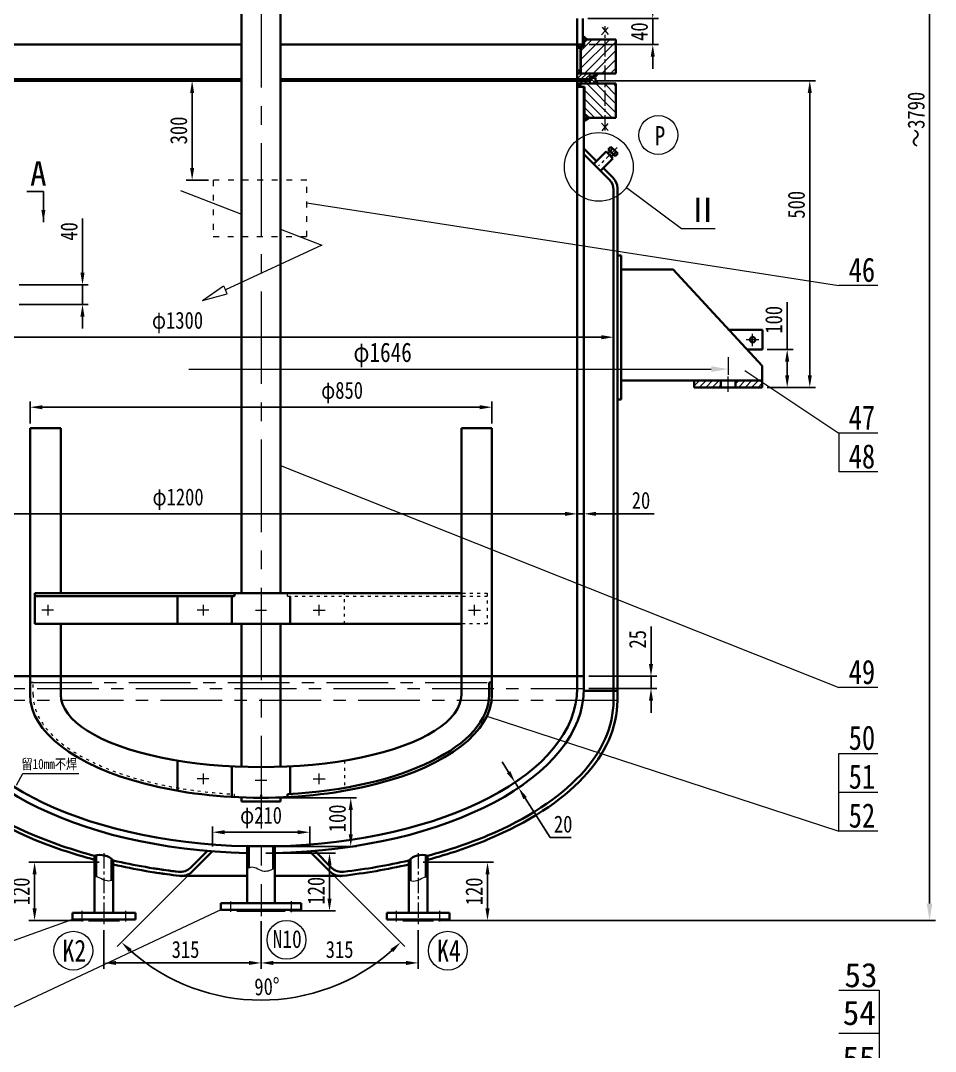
# Model space of a CAD drawing. Header units: millimetres. Extents: x 10132 to 16072, y 1336 to 9746.
# Drawn here: x 11304 to 13185, y 5728 to 7849 of the extents above; entities that cross this region are included whole.
import ezdxf

# ---------------------------------------------------------------- set-up
doc = ezdxf.new("R2010")
doc.units = ezdxf.units.MM
doc.linetypes.add('ACAD_ISO03W100', pattern=[30, 12, -18])
doc.linetypes.add('CENTER', pattern=[50.8, 31.75, -6.35, 6.35, -6.35])
doc.layers.get('DEFPOINTS').update_dxf_attribs({"lineweight": 18})
for name, color, linetype, lineweight in [('点划线', 1, 'CENTER', 15), ('粗实线', 4, 'Continuous', 35), ('细实线', 7, 'Continuous', 18), ('虚线', 3, 'ACAD_ISO03W100', 15)]:
    doc.layers.add(name, color=color, linetype=linetype, lineweight=lineweight)
doc.styles.get("Standard").update_dxf_attribs({"font": 'SIMFANG.TTF', "width": 0.8, "height": 35})
doc.dimstyles.new('新建', dxfattribs={"dimtxt": 40, "dimasz": 35, "dimexe": 12, "dimexo": 10, "dimgap": 10, "dimtad": 1, "dimtoh": 1, "dimdec": 4, "dimdsep": 46, "dimlunit": 6, "dimtxsty": 'Standard', "dimcen": 1, "dimadec": 0, "dimazin": 0, "dimtfac": 1, "dimtdec": 4, "dimtmove": 0, "dimatfit": 0, "dimfxl": 0, "dimtolj": 1, "dimtzin": 0, "dimarcsym": 0})
doc.dimstyles.new('机械标注', dxfattribs={"dimtxt": 35, "dimasz": 25, "dimexe": 12, "dimexo": 10, "dimgap": 10, "dimtad": 1, "dimdec": 1, "dimdsep": 46, "dimtxsty": 'Standard', "dimcen": 2.5, "dimadec": 0, "dimazin": 0, "dimtfac": 1, "dimtdec": 1, "dimtmove": 0, "dimatfit": 3, "dimfxl": 0, "dimarcsym": 0})
doc.dimstyles.new('角度标注', dxfattribs={"dimtxt": 35, "dimasz": 25, "dimexe": 12, "dimexo": 10, "dimgap": 10, "dimtad": 1, "dimtih": 1, "dimtoh": 1, "dimdec": 4, "dimdsep": 46, "dimlunit": 6, "dimtxsty": 'Standard', "dimcen": 1, "dimadec": 0, "dimazin": 0, "dimtfac": 1, "dimtdec": 4, "dimtmove": 0, "dimatfit": 0, "dimfxl": 0, "dimtolj": 1, "dimtzin": 0, "dimarcsym": 0})

# ---------------------------------------------------------------- blocks, each defined once
blk = doc.blocks.new('*D18')
at = {"layer": 'DEFPOINTS', "color": 0}
for p in [(12476.4, 7724.9), (12829.4, 7094.1), (12927.1, 7094.1)]:
    blk.add_point(p, dxfattribs=at)
at = {"layer": '细实线', "color": 0, "lineweight": -2}
for p, q in [((12486.4, 7724.9), (12939.1, 7724.9)), ((12927.1, 7699.9), (12927.1, 7119.1)), ((12839.4, 7094.1), (12939.1, 7094.1))]:
    blk.add_line(p, q, dxfattribs=at)
at = {"layer": '细实线', "color": 0}
for points in [[(12922.9, 7699.9), (12931.3, 7699.9), (12927.1, 7724.9)], [(12922.9, 7119.1), (12931.3, 7119.1), (12927.1, 7094.1)]]:
    blk.add_solid(points, dxfattribs=at)
at = {"layer": '细实线', "color": 0, "insert": (12899.6, 7469.8), "char_height": 35, "attachment_point": 5, "rotation": 90}
blk.add_mtext('500', dxfattribs=at)
blk = doc.blocks.new('*D19')
at = {"layer": 'DEFPOINTS', "color": 0}
for p in [(11798.4, 6249.9), (11798.4, 6149.9), (11982.9, 6149.9)]:
    blk.add_point(p, dxfattribs=at)
at = {"layer": '细实线', "color": 0, "lineweight": -2}
for p, q in [((11808.4, 6249.9), (11994.9, 6249.9)), ((11982.9, 6224.9), (11982.9, 6174.9)), ((11808.4, 6149.9), (11994.9, 6149.9))]:
    blk.add_line(p, q, dxfattribs=at)
at = {"layer": '细实线', "color": 0}
for points in [[(11978.7, 6224.9), (11987.1, 6224.9), (11982.9, 6249.9)], [(11978.7, 6174.9), (11987.1, 6174.9), (11982.9, 6149.9)]]:
    blk.add_solid(points, dxfattribs=at)
at = {"layer": '细实线', "color": 0, "insert": (11955.4, 6207.5), "char_height": 35, "attachment_point": 5, "rotation": 90}
blk.add_mtext('100', dxfattribs=at)
blk = doc.blocks.new('*D20')
at = {"layer": 'DEFPOINTS', "color": 0}
for p in [(11898.4, 6179), (11698.4, 6139.8), (11898.4, 6139.8)]:
    blk.add_point(p, dxfattribs=at)
at = {"layer": '细实线', "color": 0, "lineweight": -2}
for p, q in [((11698.4, 6149.8), (11698.4, 6191)), ((11723.4, 6179), (11873.4, 6179)), ((11898.4, 6149.8), (11898.4, 6191))]:
    blk.add_line(p, q, dxfattribs=at)
at = {"layer": '细实线', "color": 0}
for points in [[(11723.4, 6183.2), (11723.4, 6174.8), (11698.4, 6179)], [(11873.4, 6183.2), (11873.4, 6174.8), (11898.4, 6179)]]:
    blk.add_solid(points, dxfattribs=at)
at = {"layer": '细实线', "color": 0, "insert": (11798.4, 6209.2), "char_height": 35, "attachment_point": 5}
blk.add_mtext('φ210', dxfattribs=at)
blk = doc.blocks.new('*D21')
at = {"layer": 'DEFPOINTS', "color": 0}
for p in [(11798.4, 6135.9), (11847.9, 6017), (11939.2, 6017)]:
    blk.add_point(p, dxfattribs=at)
at = {"layer": '细实线', "color": 0, "lineweight": -2}
for p, q in [((11808.4, 6135.9), (11951.2, 6135.9)), ((11939.2, 6110.9), (11939.2, 6042)), ((11857.9, 6017), (11951.2, 6017))]:
    blk.add_line(p, q, dxfattribs=at)
at = {"layer": '细实线', "color": 0}
for points in [[(11935, 6110.9), (11943.4, 6110.9), (11939.2, 6135.9)], [(11935, 6042), (11943.4, 6042), (11939.2, 6017)]]:
    blk.add_solid(points, dxfattribs=at)
at = {"layer": '细实线', "color": 0, "insert": (11911.7, 6058.6), "char_height": 35, "attachment_point": 5, "rotation": 90}
blk.add_mtext('120', dxfattribs=at)
blk = doc.blocks.new('*D22')
at = {"layer": 'DEFPOINTS', "color": 0}
for p in [(11475.3, 6117.2), (11332.6, 5997.3), (11443.5, 5997.3)]:
    blk.add_point(p, dxfattribs=at)
at = {"layer": '细实线', "color": 0, "lineweight": -2}
for p, q in [((11465.3, 6117.2), (11320.6, 6117.2)), ((11332.6, 6092.2), (11332.6, 6022.3)), ((11433.5, 5997.3), (11320.6, 5997.3))]:
    blk.add_line(p, q, dxfattribs=at)
at = {"layer": '细实线', "color": 0}
for points in [[(11328.4, 6092.2), (11336.8, 6092.2), (11332.6, 6117.2)], [(11328.4, 6022.3), (11336.8, 6022.3), (11332.6, 5997.3)]]:
    blk.add_solid(points, dxfattribs=at)
at = {"layer": '细实线', "color": 0, "insert": (11305.1, 6057.3), "char_height": 35, "attachment_point": 5, "rotation": 90}
blk.add_mtext('120', dxfattribs=at)
blk = doc.blocks.new('*D23')
at = {"layer": 'DEFPOINTS', "color": 0}
for p in [(12273.4, 7053.3), (11323.4, 7009.9), (12273.4, 7009.9)]:
    blk.add_point(p, dxfattribs=at)
at = {"layer": '细实线', "color": 0, "lineweight": -2}
for p, q in [((11323.4, 7019.9), (11323.4, 7065.3)), ((12273.4, 7019.9), (12273.4, 7065.3)), ((11348.4, 7053.3), (12248.4, 7053.3))]:
    blk.add_line(p, q, dxfattribs=at)
at = {"layer": '细实线', "color": 0}
for points in [[(11348.4, 7057.4), (11348.4, 7049.1), (11323.4, 7053.3)], [(12248.4, 7057.4), (12248.4, 7049.1), (12273.4, 7053.3)]]:
    blk.add_solid(points, dxfattribs=at)
at = {"layer": '细实线', "color": 0, "insert": (11965.1, 7083.4), "char_height": 35, "attachment_point": 5}
blk.add_mtext('φ850', dxfattribs=at)
blk = doc.blocks.new('*D27')
at = {"layer": 'DEFPOINTS', "color": 0}
for p in [(11148.4, 6863.8), (12448.4, 6869.3), (11148.4, 6833.8)]:
    blk.add_point(p, dxfattribs=at)
at = {"layer": '细实线', "color": 0, "lineweight": -2}
for p, q in [((11148.4, 6853.8), (11148.4, 6821.8)), ((12448.4, 6859.3), (12448.4, 6821.8)), ((12423.4, 6833.8), (11173.4, 6833.8))]:
    blk.add_line(p, q, dxfattribs=at)
at = {"layer": '细实线', "color": 0}
for points in [[(11173.4, 6838), (11173.4, 6829.7), (11148.4, 6833.8)], [(12423.4, 6838), (12423.4, 6829.7), (12448.4, 6833.8)]]:
    blk.add_solid(points, dxfattribs=at)
at = {"layer": '细实线', "color": 0, "insert": (11627.7, 6864), "char_height": 35, "attachment_point": 5}
blk.add_mtext('φ1200', dxfattribs=at)
blk = doc.blocks.new('*D28')
at = {"layer": 'DEFPOINTS', "color": 0}
for p in [(11073.4, 7189.3), (12523.4, 7202.9), (12523.4, 7197.3)]:
    blk.add_point(p, dxfattribs=at)
at = {"layer": '细实线', "color": 0, "lineweight": -2}
for p, q in [((11073.4, 7199.3), (11073.4, 7209.3)), ((11098.4, 7197.3), (12498.4, 7197.3)), ((12523.4, 7192.9), (12523.4, 7185.3))]:
    blk.add_line(p, q, dxfattribs=at)
at = {"layer": '细实线', "color": 0}
for points in [[(11098.4, 7201.5), (11098.4, 7193.1), (11073.4, 7197.3)], [(12498.4, 7201.5), (12498.4, 7193.1), (12523.4, 7197.3)]]:
    blk.add_solid(points, dxfattribs=at)
at = {"layer": '细实线', "color": 0, "insert": (11626.6, 7227.4), "char_height": 35, "attachment_point": 5}
blk.add_mtext('φ1300', dxfattribs=at)
blk = doc.blocks.new('*D31')
at = {"layer": 'DEFPOINTS', "color": 0}
for p in [(11290.9, 7304.9), (11290.9, 7264.9), (11431.1, 7264.9)]:
    blk.add_point(p, dxfattribs=at)
at = {"layer": '细实线', "color": 0, "lineweight": -2}
for p, q in [((11431.1, 7329.9), (11431.1, 7441.7)), ((11300.9, 7304.9), (11443.1, 7304.9)), ((11431.1, 7264.9), (11431.1, 7304.9)), ((11300.9, 7264.9), (11443.1, 7264.9)), ((11431.1, 7239.9), (11431.1, 7214.9))]:
    blk.add_line(p, q, dxfattribs=at)
at = {"layer": '细实线', "color": 0}
for points in [[(11426.9, 7329.9), (11435.3, 7329.9), (11431.1, 7304.9)], [(11426.9, 7239.9), (11435.3, 7239.9), (11431.1, 7264.9)]]:
    blk.add_solid(points, dxfattribs=at)
at = {"layer": '细实线', "color": 0, "insert": (11403.6, 7414.9), "char_height": 35, "attachment_point": 5, "rotation": 90}
blk.add_mtext('40', dxfattribs=at)
blk = doc.blocks.new('*D32')
at = {"layer": 'DEFPOINTS', "color": 0}
for p in [(11698.4, 6139.8), (11898.4, 6139.8), (11656.4, 6097.7), (11940.4, 6097.7), (11693.3, 5847.4)]:
    blk.add_point(p, dxfattribs=at)
at = {"layer": '细实线', "color": 0, "lineweight": -2}
for p, q in [((11649.3, 6090.6), (11502.7, 5944.1)), ((11947.5, 6090.6), (12094.1, 5944.1))]:
    blk.add_line(p, q, dxfattribs=at)
blk.add_arc((11798.4, 6239.7), 406.1, 228.5274, 311.4726, dxfattribs=at)
at = {"layer": '细实线', "color": 0}
for points in [[(11526.6, 5932.4), (11532.3, 5938.5), (11511.2, 5952.6)], [(12064.5, 5938.5), (12070.2, 5932.4), (12085.6, 5952.6)]]:
    blk.add_solid(points, dxfattribs=at)
at = {"layer": '细实线', "color": 0, "insert": (11810.7, 5861.3), "char_height": 35, "attachment_point": 5, "rotation": 1.8563}
blk.add_mtext('90°', dxfattribs=at)
blk = doc.blocks.new('*D33')
at = {"layer": 'DEFPOINTS', "color": 0}
for p in [(11798.4, 6006.1), (11475.3, 5987.8), (11798.4, 5910.1)]:
    blk.add_point(p, dxfattribs=at)
at = {"layer": '细实线', "color": 0, "lineweight": -2}
for p, q in [((11798.4, 5996.1), (11798.4, 5898.1)), ((11475.3, 5977.8), (11475.3, 5898.1)), ((11500.3, 5910.1), (11773.4, 5910.1))]:
    blk.add_line(p, q, dxfattribs=at)
at = {"layer": '细实线', "color": 0}
for points in [[(11500.3, 5914.3), (11500.3, 5905.9), (11475.3, 5910.1)], [(11773.4, 5914.3), (11773.4, 5905.9), (11798.4, 5910.1)]]:
    blk.add_solid(points, dxfattribs=at)
at = {"layer": '细实线', "color": 0, "insert": (11643.1, 5937.6), "char_height": 35, "attachment_point": 5}
blk.add_mtext('315', dxfattribs=at)
blk = doc.blocks.new('*D38')
at = {"layer": 'DEFPOINTS', "color": 0}
for p in [(11908.8, 9401), (13173.4, 9401), (12153.3, 5997.3)]:
    blk.add_point(p, dxfattribs=at)
at = {"layer": '细实线', "color": 0, "lineweight": -2}
for p, q in [((11918.8, 9401), (13185.4, 9401)), ((13173.4, 6032.3), (13173.4, 9366)), ((12163.3, 5997.3), (13185.4, 5997.3))]:
    blk.add_line(p, q, dxfattribs=at)
at = {"layer": '细实线', "color": 0}
for points in [[(13167.6, 9366), (13179.3, 9366), (13173.4, 9401)], [(13167.6, 6032.3), (13179.3, 6032.3), (13173.4, 5997.3)]]:
    blk.add_solid(points, dxfattribs=at)
at = {"layer": '细实线', "color": 0, "insert": (13145.9, 7645), "char_height": 35, "attachment_point": 5, "rotation": 90}
blk.add_mtext('\\A1;～3790', dxfattribs=at)
blk = doc.blocks.new('*D44')
at = {"layer": 'DEFPOINTS', "color": 0}
for p in [(12462.4, 6870.5), (12448.4, 6869.3), (12462.4, 6834)]:
    blk.add_point(p, dxfattribs=at)
at = {"layer": '细实线', "color": 0, "lineweight": -2}
for p, q in [((12448.4, 6859.3), (12448.4, 6822)), ((12462.4, 6860.5), (12462.4, 6822)), ((12423.4, 6834), (12398.4, 6834)), ((12448.4, 6834), (12462.4, 6834)), ((12487.4, 6834), (12606.7, 6834))]:
    blk.add_line(p, q, dxfattribs=at)
at = {"layer": '细实线', "color": 0}
for points in [[(12423.4, 6838.1), (12423.4, 6829.8), (12448.4, 6834)], [(12487.4, 6838.1), (12487.4, 6829.8), (12462.4, 6834)]]:
    blk.add_solid(points, dxfattribs=at)
at = {"layer": '细实线', "color": 0, "insert": (12579.9, 6861.5), "char_height": 35, "attachment_point": 5}
blk.add_mtext('20', dxfattribs=at)
blk = doc.blocks.new('*D45')
at = {"layer": 'DEFPOINTS', "color": 0}
for p in [(12460.4, 7852.9), (12604.1, 7852.9), (12463, 7799.2)]:
    blk.add_point(p, dxfattribs=at)
at = {"layer": '细实线', "color": 0, "lineweight": -2}
for p, q in [((12604.1, 7877.9), (12604.1, 7902.9)), ((12470.4, 7852.9), (12616.1, 7852.9)), ((12604.1, 7799.2), (12604.1, 7852.9)), ((12473, 7799.2), (12616.1, 7799.2)), ((12604.1, 7774.2), (12604.1, 7749.2))]:
    blk.add_line(p, q, dxfattribs=at)
at = {"layer": '细实线', "color": 0}
for points in [[(12599.9, 7877.9), (12608.3, 7877.9), (12604.1, 7852.9)], [(12599.9, 7774.2), (12608.3, 7774.2), (12604.1, 7799.2)]]:
    blk.add_solid(points, dxfattribs=at)
at = {"layer": '细实线', "color": 0, "insert": (12576.6, 7826), "char_height": 35, "attachment_point": 5, "rotation": 90}
blk.add_mtext('40', dxfattribs=at)
blk = doc.blocks.new('*D52')
at = {"layer": 'DEFPOINTS', "color": 0}
for p in [(12121.6, 6117.2), (12153.3, 5997.3), (12264.2, 5997.3)]:
    blk.add_point(p, dxfattribs=at)
at = {"layer": '细实线', "color": 0, "lineweight": -2}
for p, q in [((12131.6, 6117.2), (12276.2, 6117.2)), ((12264.2, 6092.2), (12264.2, 6022.3)), ((12163.3, 5997.3), (12276.2, 5997.3))]:
    blk.add_line(p, q, dxfattribs=at)
at = {"layer": '细实线', "color": 0}
for points in [[(12260, 6092.2), (12268.4, 6092.2), (12264.2, 6117.2)], [(12260, 6022.3), (12268.4, 6022.3), (12264.2, 5997.3)]]:
    blk.add_solid(points, dxfattribs=at)
at = {"layer": '细实线', "color": 0, "insert": (12236.7, 6057.3), "char_height": 35, "attachment_point": 5, "rotation": 90}
blk.add_mtext('120', dxfattribs=at)
blk = doc.blocks.new('*D53')
at = {"layer": 'DEFPOINTS', "color": 0}
for p in [(11798.4, 6006.1), (12121.6, 5987.8), (12121.6, 5910.1)]:
    blk.add_point(p, dxfattribs=at)
at = {"layer": '细实线', "color": 0, "lineweight": -2}
for p, q in [((11798.4, 5996.1), (11798.4, 5898.1)), ((12121.6, 5977.8), (12121.6, 5898.1)), ((11823.4, 5910.1), (12096.6, 5910.1))]:
    blk.add_line(p, q, dxfattribs=at)
at = {"layer": '细实线', "color": 0}
for points in [[(11823.4, 5914.3), (11823.4, 5905.9), (11798.4, 5910.1)], [(12096.6, 5914.3), (12096.6, 5905.9), (12121.6, 5910.1)]]:
    blk.add_solid(points, dxfattribs=at)
at = {"layer": '细实线', "color": 0, "insert": (11960, 5937.6), "char_height": 35, "attachment_point": 5}
blk.add_mtext('315', dxfattribs=at)
blk = doc.blocks.new('*D64')
at = {"layer": 'DEFPOINTS', "color": 0}
for p in [(12829.6, 7172.2), (12880.6, 7172.2), (12829.4, 7094.1)]:
    blk.add_point(p, dxfattribs=at)
at = {"layer": '细实线', "color": 0, "lineweight": -2}
for p, q in [((12880.6, 7172.2), (12880.6, 7269.1)), ((12839.6, 7172.2), (12892.6, 7172.2)), ((12880.6, 7119.1), (12880.6, 7147.2)), ((12839.4, 7094.1), (12892.6, 7094.1))]:
    blk.add_line(p, q, dxfattribs=at)
at = {"layer": '细实线', "color": 0}
for points in [[(12876.4, 7147.2), (12884.8, 7147.2), (12880.6, 7172.2)], [(12876.4, 7119.1), (12884.8, 7119.1), (12880.6, 7094.1)]]:
    blk.add_solid(points, dxfattribs=at)
at = {"layer": '细实线', "color": 0, "insert": (12853.1, 7233.1), "char_height": 35, "attachment_point": 5, "rotation": 90}
blk.add_mtext('100', dxfattribs=at)
blk = doc.blocks.new('*D72')
at = {"layer": 'DEFPOINTS', "color": 0}
for p in [(12462.4, 6499.9), (12600.5, 6499.9), (12462.4, 6474.9)]:
    blk.add_point(p, dxfattribs=at)
at = {"layer": '细实线', "color": 0, "lineweight": -2}
for p, q in [((12600.5, 6524.9), (12600.5, 6602)), ((12472.4, 6499.9), (12612.5, 6499.9)), ((12600.5, 6474.9), (12600.5, 6499.9)), ((12472.4, 6474.9), (12612.5, 6474.9)), ((12600.5, 6449.9), (12600.5, 6424.9))]:
    blk.add_line(p, q, dxfattribs=at)
at = {"layer": '细实线', "color": 0}
for points in [[(12596.3, 6524.9), (12604.7, 6524.9), (12600.5, 6499.9)], [(12596.3, 6449.9), (12604.7, 6449.9), (12600.5, 6474.9)]]:
    blk.add_solid(points, dxfattribs=at)
at = {"layer": '细实线', "color": 0, "insert": (12573, 6575.9), "char_height": 35, "attachment_point": 5, "rotation": 90}
blk.add_mtext('25', dxfattribs=at)
blk = doc.blocks.new('*D73')
at = {"layer": 'DEFPOINTS', "color": 0}
for p in [(11656.6, 7724.9), (11690.6, 7724.9), (11700.1, 7520.3)]:
    blk.add_point(p, dxfattribs=at)
at = {"layer": '细实线', "color": 0, "lineweight": -2}
for p, q in [((11680.6, 7724.9), (11644.6, 7724.9)), ((11656.6, 7545.3), (11656.6, 7699.9)), ((11690.1, 7520.3), (11644.6, 7520.3))]:
    blk.add_line(p, q, dxfattribs=at)
at = {"layer": '细实线', "color": 0}
for points in [[(11652.5, 7699.9), (11660.8, 7699.9), (11656.6, 7724.9)], [(11652.5, 7545.3), (11660.8, 7545.3), (11656.6, 7520.3)]]:
    blk.add_solid(points, dxfattribs=at)
at = {"layer": '细实线', "color": 0, "insert": (11629.1, 7622.6), "char_height": 35, "attachment_point": 5, "rotation": 90}
blk.add_mtext('300', dxfattribs=at)
blk = doc.blocks.new('*D83')
at = {"layer": 'DEFPOINTS', "color": 0}
for p in [(12308.9, 6273.7), (12316, 6262.6), (12328.1, 6270.3)]:
    blk.add_point(p, dxfattribs=at)
at = {"layer": '细实线', "color": 0, "lineweight": -2}
for p, q in [((12307.6, 6302.5), (12294.2, 6323.6)), ((12317.4, 6279.1), (12331.1, 6287.9)), ((12321, 6281.4), (12328.1, 6270.3)), ((12324.5, 6267.9), (12338.2, 6276.7)), ((12341.5, 6249.2), (12393.1, 6168)), ((12393.1, 6168), (12436.5, 6168))]:
    blk.add_line(p, q, dxfattribs=at)
at = {"layer": '细实线', "color": 0}
for points in [[(12311.1, 6304.8), (12304.1, 6300.3), (12321, 6281.4)], [(12345, 6251.4), (12338, 6246.9), (12328.1, 6270.3)]]:
    blk.add_solid(points, dxfattribs=at)
at = {"layer": '细实线', "color": 0, "insert": (12419.8, 6195.5), "char_height": 35, "attachment_point": 5}
blk.add_mtext('\\A1;20', dxfattribs=at)
blk = doc.blocks.new('*D84')
at = {"layer": 'DEFPOINTS', "color": 0}
for p in [(11798.4, 9425.2), (12348.7, 8366.5), (12216.8, 8067.2), (12046.1, 7990.1), (11798.4, 6006.1)]:
    blk.add_point(p, dxfattribs=at)
at = {"layer": '细实线', "color": 0, "lineweight": -2}
blk.add_line((12212.7, 8058), (12159.2, 7936.6), dxfattribs=at)
for start, end in [(81.14, 88.4195), (67.7886, 75.0338)]:
    blk.add_arc((11798.4, 7118.3), 906.3, start, end, dxfattribs=at)
at = {"layer": '细实线', "color": 0}
for points in [[(11823.3, 8020.1), (11823.5, 8028.4), (11798.4, 8024.6)], [(12142.6, 7961.2), (12139.4, 7953.5), (12164, 7947.6)]]:
    blk.add_solid(points, dxfattribs=at)
at = {"layer": '细实线', "color": 0, "insert": (11985.2, 8005.1), "char_height": 35, "attachment_point": 5}
blk.add_mtext('\\A1;24°', dxfattribs=at)

msp = doc.modelspace()

# ---------------------------------------------------------------- hatches: boundary and pattern name
at = {"layer": '细实线'}
h = msp.add_hatch(dxfattribs=at)
h.set_pattern_fill('ANSI37', color=256, style=0)
h.paths.add_polyline_path([(12469.25621, 7809.90193), (12463.04697, 7804.61929), (12460.40192, 7804.61929), (12460.40192, 7817.15622)])
h.paths.add_polyline_path([(12455.20408, 7792.34123), (12448.40192, 7792.34123), (12448.40192, 7799.19289), (12463.04697, 7799.19289), (12463.04697, 7796.86933)])
h.paths.add_polyline_path([(12448.40192, 7739.90193), (12448.40192, 7746.18244), (12456.23245, 7746.18244), (12456.23245, 7739.90193)])
h = msp.add_hatch(dxfattribs=at)
h.set_pattern_fill('ANSI31', color=256, scale=4, style=0)
h.paths.add_polyline_path([(12505.90192, 7809.90193), (12469.25621, 7809.90193), (12463.04697, 7804.61929), (12463.04697, 7796.86933), (12456.23245, 7792.93496), (12456.23245, 7739.90193), (12505.90192, 7739.90193)])
h.paths.add_polyline_path([(12528.40192, 7809.90193), (12505.90192, 7809.90193), (12505.90192, 7739.90193), (12528.40192, 7739.90193)])
h = msp.add_hatch(dxfattribs=at)
h.set_pattern_fill('ANSI31', color=256, scale=2, angle=90, style=0)
h.set_pattern_definition([(45, (16669.9116, -289.576), (4.490128, -4.490128), [])])
h.paths.add_polyline_path([(12448.40192, 7739.90193), (12486.40192, 7739.90193), (12486.40192, 7733.90193), (12474.90192, 7733.90193), (12474.90192, 7727.90193), (12448.40192, 7727.90193)])
h = msp.add_hatch(dxfattribs=at)
h.set_pattern_fill('ANSI37', color=256, scale=0.6, style=0)
h.paths.add_polyline_path([(12491.89485, 7739.90193), (12486.40192, 7739.90193), (12486.40192, 7733.90193)])
h.paths.add_polyline_path([(12486.40192, 7724.61655), (12486.40192, 7718.90193), (12491.76918, 7718.90193)])
h = msp.add_hatch(dxfattribs=at)
h.set_pattern_fill('ANSI31', color=256, scale=2, style=0)
h.set_pattern_definition([(135, (16669.9116, -289.576), (4.490128, 4.490128), [])])
h.paths.add_polyline_path([(12448.40192, 7724.90193), (12476.40192, 7724.90193), (12476.40192, 7730.90193), (12486.40192, 7730.90193), (12486.40192, 7718.90193), (12448.40192, 7718.90193)])
h = msp.add_hatch(dxfattribs=at)
h.set_pattern_fill('ANSI37', color=256, scale=0.5, style=0)
h.set_pattern_definition([(135, (16669.9116, -289.5758), (1.12253202, 1.12253202), []), (45, (16669.9116, -289.5758), (1.12253202, -1.12253202), [])])
h.paths.add_polyline_path([(12448.40192, 7727.90193), (12476.40192, 7727.90193), (12476.40192, 7724.90193), (12448.40192, 7724.90193)])
h = msp.add_hatch(dxfattribs=at)
h.set_pattern_fill('ANSI37', color=256, angle=90, style=0)
h.paths.add_polyline_path([(12473.57543, 7648.90193), (12463.9019, 7656.69165), (12462.40192, 7656.69165), (12462.40192, 7641.50556)])
h.paths.add_polyline_path([(12455.73723, 7718.90193), (12448.40192, 7718.90193), (12448.40192, 7712.4993), (12455.73723, 7712.4993)])
h = msp.add_hatch(dxfattribs=at)
h.set_pattern_fill('ANSI31', color=256, scale=4, angle=90, style=0)
h.paths.add_polyline_path([(12505.90192, 7718.90193), (12455.73723, 7718.90193), (12455.73723, 7712.4993), (12463.9019, 7712.4993), (12463.9019, 7656.69165), (12473.57543, 7648.90193), (12505.90192, 7648.90193)])
h.paths.add_polyline_path([(12528.40192, 7718.90193), (12505.90192, 7718.90193), (12505.90192, 7648.90193), (12528.40192, 7648.90193)])
h = msp.add_hatch(dxfattribs=at)
h.set_pattern_fill('ANSI31', color=256, scale=3, style=0)
h.set_pattern_definition([(45, (8948.877, 5363.942), (-6.735192, 6.735192), [])])
h.paths.add_polyline_path([(12744.40201, 7108.13724), (12689.40192, 7108.13724), (12689.40192, 7094.13724), (12744.40201, 7094.13724)])
h.paths.add_polyline_path([(12829.40192, 7108.13724), (12774.40182, 7108.13724), (12774.40182, 7094.13724), (12829.40192, 7094.13724)])

# ---------------------------------------------------------------- linework, layer by layer
at = {"layer": '点划线', "ltscale": 6}
msp.add_line((11798.40192, 9425.2283), (11798.40192, 6006.10129), dxfattribs=at)
at = {"layer": '点划线'}
for p, q in [((12505.90192, 7622.59045), (12505.90192, 7837.1758)), ((12530.6964, 7587.64768), (12492.66715, 7549.61843)), ((12822.10216, 7192.15991), (12796.50951, 7192.15991)), ((12809.57518, 7178.68705), (12809.57518, 7204.48061)), ((12759.40192, 7084.65141), (12759.40192, 7122.97205)), ((11475.25223, 6136.23053), (11475.25223, 5987.7738)), ((12121.55161, 6136.23053), (12121.55161, 5987.7738)), ((11735.90192, 6015.13673), (11735.90192, 6036.62453)), ((11860.90192, 6014.6333), (11860.90192, 6037.01546)), ((11430.50466, 5995.46179), (11430.50466, 6016.9496)), ((11519.99979, 5995.46179), (11519.99979, 6016.9496)), ((12076.80404, 5995.46179), (12076.80404, 6016.9496)), ((12166.29917, 5995.46179), (12166.29917, 6016.9496))]:
    msp.add_line(p, q, dxfattribs=at)
at = {"layer": '点划线', "ltscale": 4}
for p, q in [((11134.40192, 6474.90193), (12462.40192, 6474.90193)), ((11323.40192, 6486.90193), (12273.40192, 6486.90193)), ((12531.40192, 6449.90193), (11065.40192, 6449.90193))]:
    msp.add_line(p, q, dxfattribs=at)
at = {"layer": '粗实线'}
for p, q in [((11758.40192, 8194.80802), (11758.40192, 6670.47357)), ((11838.40192, 8194.80802), (11838.40192, 6670.47357)), ((12448.40192, 7852.90193), (12448.40192, 7827.90193)), ((12460.40192, 7799.19289), (12460.40192, 7852.90193)), ((12448.40192, 7739.90193), (12448.40192, 7827.90193)), ((12469.25621, 7809.90193), (12460.40192, 7817.15622)), ((12463.04697, 7804.61929), (12460.40192, 7804.61929)), ((12463.04697, 7804.61929), (12469.25621, 7809.90193)), ((12463.04697, 7796.86933), (12463.04697, 7804.61929)), ((12528.40192, 7809.90193), (12469.25621, 7809.90193)), ((12528.40192, 7739.90193), (12528.40192, 7809.90193)), ((11284.40192, 7799.19289), (11758.40192, 7799.19289)), ((11631.95825, 7799.19289), (11758.40192, 7799.19289)), ((11838.40192, 7799.19289), (12448.40192, 7799.19289)), ((12463.04697, 7799.19289), (12448.40192, 7799.19289)), ((12455.20408, 7792.34123), (12448.40192, 7792.34123)), ((12455.20408, 7792.34123), (12463.04697, 7796.86933)), ((12455.20408, 7746.18244), (12455.20408, 7792.34123)), ((12456.23245, 7739.90193), (12456.23245, 7792.93496)), ((12456.23245, 7746.18244), (12448.40192, 7746.18244)), ((12448.40192, 7739.90193), (12448.40192, 7727.90193)), ((12528.40192, 7739.90193), (12448.40192, 7739.90193)), ((12462.40192, 7739.90193), (12460.40192, 7739.90193)), ((12486.40192, 7733.90193), (12491.89485, 7739.90193)), ((12486.40192, 7733.90193), (12486.40192, 7739.90193)), ((11284.40192, 7727.90193), (11758.40192, 7727.90193)), ((11758.40192, 7724.90193), (11284.40192, 7724.90193)), ((11672.76121, 7727.90193), (11758.40192, 7727.90193)), ((11758.40192, 7724.90193), (11672.76121, 7724.90193)), ((11838.40192, 7727.90193), (12448.40192, 7727.90193)), ((12448.40192, 7724.90193), (11838.40192, 7724.90193)), ((12476.40192, 7727.90193), (12448.40192, 7727.90193)), ((12448.40192, 7727.90193), (12448.40192, 7724.90193)), ((12448.40192, 7718.90193), (12448.40192, 7724.90193)), ((12448.40192, 7724.90193), (12476.40192, 7724.90193)), ((12448.40192, 7718.90193), (12448.40192, 7552.06578)), ((12448.40192, 7718.90193), (12528.40192, 7718.90193)), ((12455.73723, 7712.4993), (12455.73723, 7718.90193)), ((12474.90192, 7727.90193), (12474.90192, 7733.90193)), ((12474.90192, 7733.90193), (12486.40192, 7733.90193)), ((12476.40192, 7727.90193), (12474.90192, 7727.90193)), ((12476.40192, 7724.90193), (12476.40192, 7730.90193)), ((12476.40192, 7730.90193), (12486.40192, 7730.90193)), ((12476.40192, 7724.90193), (12476.40192, 7727.90193)), ((12486.40192, 7730.90193), (12486.40192, 7718.90193)), ((12486.40192, 7724.61655), (12491.76918, 7718.90193)), ((12528.40192, 7718.90193), (12528.40192, 7648.90193)), ((12463.9019, 7712.4993), (12448.40192, 7712.4993)), ((12462.40192, 7712.4993), (12462.40192, 7552.06578)), ((12463.9019, 7712.4993), (12463.9019, 7656.69165)), ((12463.9019, 7656.69165), (12462.40192, 7656.69165)), ((12463.9019, 7656.69165), (12462.40192, 7656.69165)), ((12473.57543, 7648.90193), (12463.9019, 7656.69165)), ((12462.40192, 7648.90193), (12462.40192, 7638.90193)), ((12462.40192, 7641.50556), (12473.57543, 7648.90193)), ((12528.40192, 7648.90193), (12473.57543, 7648.90193)), ((12448.40192, 7602.39781), (12448.40192, 6499.90193)), ((12462.40192, 7585.34626), (12488.32738, 7559.4208)), ((12462.40192, 7574.03255), (12462.40192, 6499.90193)), ((12462.40192, 7574.03255), (12514.61512, 7521.81935)), ((12482.67053, 7553.76394), (12508.12637, 7579.21979)), ((12508.12637, 7579.21979), (12515.19744, 7572.14872)), ((12511.6619, 7575.68425), (12516.16578, 7580.18813)), ((12515.19744, 7572.14872), (12511.6619, 7575.68425)), ((12512.69804, 7583.65587), (12518.14541, 7589.10323)), ((12519.70132, 7576.6526), (12512.69804, 7583.65587)), ((12515.19744, 7572.14872), (12518.73297, 7568.61318)), ((12522.26851, 7565.07765), (12515.19744, 7572.14872)), ((12516.16578, 7580.18813), (12521.61315, 7585.63549)), ((12518.14541, 7589.10323), (12525.14868, 7582.09996)), ((12518.73297, 7568.61318), (12523.23685, 7573.11706)), ((12519.70132, 7576.6526), (12526.70459, 7569.64932)), ((12523.23685, 7573.11706), (12528.68421, 7578.56443)), ((12532.15195, 7575.09669), (12525.14868, 7582.09996)), ((12526.70459, 7569.64932), (12532.15195, 7575.09669)), ((12496.81266, 7539.62181), (12522.26851, 7565.07765)), ((12502.46952, 7545.27866), (12522.61512, 7525.13306)), ((12523.40192, 7500.60614), (12523.40192, 7474.64625)), ((12531.40192, 7474.64625), (12531.40192, 7503.91985)), ((12531.40192, 7361.75823), (12531.40192, 7488.16267)), ((12523.40192, 7483.71748), (12523.40192, 6474.90193)), ((12531.40192, 7108.13724), (12531.40192, 7381.83184)), ((12531.40192, 7361.75823), (12531.40192, 7381.83184)), ((12523.40192, 7378.51813), (12523.40192, 7361.75823)), ((12523.40192, 7378.51813), (12523.40192, 7361.75823)), ((12531.40192, 7361.75823), (12531.40192, 7372.49353)), ((12531.40192, 7365.29809), (12539.40192, 7365.29809)), ((12539.40192, 7365.29809), (12539.40192, 7362.47058)), ((12539.40192, 7362.47058), (12539.40192, 7316.40193)), ((12531.40192, 6474.90193), (12531.40192, 7316.40193)), ((12646.41577, 7336.53275), (12539.40192, 7336.53275)), ((12539.40192, 7316.40193), (12539.40192, 7069.13724)), ((12646.41577, 7336.53275), (12829.40192, 7138.13724)), ((12829.57518, 7212.15991), (12761.12858, 7212.15991)), ((12829.57518, 7192.15991), (12829.57518, 7212.15991)), ((12829.57518, 7192.15991), (12829.57518, 7172.15991)), ((12829.57518, 7172.15991), (12798.02178, 7172.15991)), ((12829.40192, 7108.13724), (12829.40192, 7138.13724)), ((12531.40192, 7094.13724), (12531.40192, 7108.13724)), ((12539.40192, 7108.13724), (12829.40192, 7108.13724)), ((12689.40192, 7094.13724), (12689.40192, 7108.13724)), ((12744.40201, 7108.08411), (12744.40201, 7094.13724)), ((12774.40182, 7108.08411), (12774.40182, 7094.13724)), ((12829.40192, 7108.13724), (12829.40192, 7094.13724)), ((12829.40192, 7094.13724), (12689.40192, 7094.13724)), ((12539.40192, 7069.13724), (12531.40192, 7069.13724)), ((11323.40192, 6461.90193), (11323.40192, 7009.90193)), ((11323.40192, 7009.90193), (11386.40192, 7009.90193)), ((11386.40192, 7009.90193), (11386.40192, 6670.47357)), ((12210.40192, 7009.90193), (12210.40192, 6461.90193)), ((12273.40192, 7009.90193), (12210.40192, 7009.90193)), ((12273.40192, 6461.90193), (12273.40192, 7009.90193)), ((11798.40192, 6670.47357), (11333.40192, 6670.47357)), ((11333.40192, 6670.47357), (11333.40192, 6607.47357)), ((11743.75343, 6664.47807), (11333.40192, 6664.47807)), ((11626.75865, 6607.47357), (11626.75865, 6664.47807)), ((11738.26478, 6664.36889), (11738.26478, 6607.47357)), ((11743.75343, 6664.47807), (11743.75343, 6670.47357)), ((11798.40192, 6670.47357), (12210.40192, 6670.47357)), ((11858.53906, 6664.36889), (11858.53906, 6607.47357)), ((11333.40192, 6607.47357), (11798.40192, 6607.47357)), ((11386.40192, 6607.47357), (11386.40192, 6461.90193)), ((11758.40192, 6607.47357), (11758.40192, 6313.60583)), ((12210.40192, 6607.47357), (11798.40192, 6607.47357)), ((11838.40192, 6607.47357), (11838.40192, 6313.60583)), ((11284.40192, 6499.90193), (12462.40192, 6499.90193)), ((12448.40192, 6474.90193), (12448.40192, 6499.90193)), ((12462.40192, 6499.90193), (12462.40192, 6474.90193)), ((12267.40192, 6461.90193), (12267.40192, 6486.90193)), ((12267.40192, 6486.90193), (12273.40192, 6486.90193)), ((12267.40192, 6486.90193), (12273.40192, 6486.90193)), ((12531.40192, 6470.18781), (12462.40192, 6470.18781)), ((12523.40192, 6449.90193), (12523.40192, 6474.90193)), ((12531.40192, 6474.90193), (12531.40192, 6449.90193)), ((11626.75865, 6326.44821), (11626.75865, 6264.22707)), ((11738.26478, 6314.49774), (11738.26478, 6251.60784)), ((11858.53906, 6314.49774), (11858.53906, 6257.60242)), ((11798.40192, 6249.90193), (11798.40192, 6255.90193)), ((11853.0504, 6251.30966), (11853.0504, 6257.30517)), ((11758.40192, 6250.65496), (11758.40192, 6241.89145)), ((11758.40192, 6241.89145), (11838.40192, 6241.89145)), ((11838.40192, 6250.65496), (11838.40192, 6241.89145)), ((11769.90192, 6033.02483), (11769.90192, 6150.21449)), ((11769.90192, 6150.21449), (11826.90192, 6150.21449)), ((11773.40192, 6150.21449), (11773.40192, 6105.41777)), ((11823.40192, 6150.21449), (11823.40192, 6103.53544)), ((11826.90192, 6033.02483), (11826.90192, 6150.21449)), ((11455.94838, 6013.3499), (11455.94838, 6130.39036)), ((11459.44838, 6131.37972), (11459.44838, 6086.92846)), ((11687.96682, 6140.62346), (11653.39949, 6106.05613)), ((11698.4238, 6139.76673), (11656.35632, 6097.69925)), ((11898.38004, 6139.76673), (11940.44752, 6097.69925)), ((11908.83701, 6140.62346), (11943.40435, 6106.05613)), ((12137.35545, 6131.37972), (12137.35545, 6086.92846)), ((12140.85545, 6013.3499), (12140.85545, 6130.39036)), ((11491.05607, 6124.02277), (11491.05607, 6079.83094)), ((11494.55607, 6013.3499), (11494.55607, 6120.77327)), ((12102.24776, 6013.3499), (12102.24776, 6120.77327)), ((12105.74776, 6124.02277), (12105.74776, 6079.83094)), ((11631.62448, 6089.11951), (11769.90192, 6089.11951)), ((11965.17935, 6089.11951), (11826.90192, 6089.11951)), ((11715.90192, 6019.02483), (11715.90192, 6033.02483)), ((11715.90192, 6033.02483), (11880.90192, 6033.02483)), ((11880.90192, 6019.02483), (11880.90192, 6033.02483)), ((11410.50466, 5999.3499), (11410.50466, 6013.3499)), ((11410.50466, 6013.3499), (11539.99979, 6013.3499)), ((11539.99979, 5999.3499), (11539.99979, 6013.3499)), ((11715.90192, 6019.02483), (11798.40192, 6019.02483)), ((11748.90192, 6017.02483), (11748.90192, 6019.02483)), ((11798.40192, 6017.02483), (11748.90192, 6017.02483)), ((11880.90192, 6019.02483), (11798.40192, 6019.02483)), ((11798.40192, 6017.02483), (11847.90192, 6017.02483)), ((11847.90192, 6017.02483), (11847.90192, 6019.02483)), ((12056.80404, 5999.3499), (12056.80404, 6013.3499)), ((12186.29917, 6013.3499), (12056.80404, 6013.3499)), ((12186.29917, 5999.3499), (12186.29917, 6013.3499)), ((11410.50466, 5999.3499), (11475.25223, 5999.3499)), ((11443.50466, 5997.3499), (11443.50466, 5999.3499)), ((11475.25223, 5997.3499), (11443.50466, 5997.3499)), ((11539.99979, 5999.3499), (11475.25223, 5999.3499)), ((11475.25223, 5997.3499), (11506.99979, 5997.3499)), ((11506.99979, 5997.3499), (11506.99979, 5999.3499)), ((12056.80404, 5999.3499), (12121.55161, 5999.3499)), ((12089.80404, 5997.3499), (12089.80404, 5999.3499)), ((12121.55161, 5997.3499), (12089.80404, 5997.3499)), ((12186.29917, 5999.3499), (12121.55161, 5999.3499)), ((12121.55161, 5997.3499), (12153.29917, 5997.3499)), ((12153.29917, 5997.3499), (12153.29917, 5999.3499))]:
    msp.add_line(p, q, dxfattribs=at)
msp.add_circle((12809.57518, 7192.15991), 5.5, dxfattribs=at)
for centre, radius, start, end in [((12493.40192, 7500.60614), 30, 360, 45), ((12501.40192, 7503.91985), 30, 360, 45), ((11467.73168, 6095.39069), 36.92998, 43.41806404, 108.60677427), ((12129.07215, 6095.39069), 36.92998, 71.39322573, 136.58193596), ((11632.18628, 6127.26933), 30, 263.13146115, 315), ((11635.14311, 6118.91245), 30, 263.2644059, 315), ((11961.66072, 6118.91245), 30, 225, 276.7355941), ((11964.61755, 6127.26933), 30, 225, 276.86853885)]:
    msp.add_arc(centre, radius, start, end, dxfattribs=at)
for centre, major_axis, ratio, start_param, end_param in [((11798.40192, 6474.90193), (-664, 0), 0.5105421687, 0, 1.5278614502), ((11798.40192, 6474.90193), (-650, 0), 0.5, 0, 1.5269361119), ((11798.40192, 6474.90193), (-664, 0), 0.5105421687, 1.6137312034, 3.1415926536), ((11798.40192, 6474.90193), (-650, 0), 0.5, 1.6146565417, 3.1415926536), ((11798.40192, 6449.90193), (733, 0), 0.5054570259, 3.1415926536, 4.1207325145), ((11798.40192, 6449.90193), (-725, 0), 0.5, 0, 0.9717065262), ((11798.40192, 6461.90193), (-475, 0), 0.4463157895, 0, 3.1415926536), ((11798.40192, 6461.90193), (-412, 0), 0.3616504854, 0, 3.1415926536), ((11798.40192, 6461.90193), (-469, 0), 0.4392324094, 1.6875829149, 3.1415926536), ((11798.40192, 6449.90193), (-725, 0), 0.5, 2.2685679196, 3.1415926536), ((11798.40192, 6449.90193), (-733, 0), 0.5054570259, 2.2594513557, 3.1415926536), ((11798.40192, 6449.90193), (-725, 0), 0.5, 2.0627510487, 2.2685679196), ((11798.40192, 6449.90193), (-725, 0), 0.5, 0.9717065262, 1.0788416049), ((11798.40192, 6449.90193), (-733, 0), 0.5054570259, 2.0569112953, 2.2594513557), ((11798.40192, 6449.90193), (733, 0), 0.5054570259, 4.1207325145, 4.2262740118), ((11798.40192, 6449.90193), (-725, 0), 0.5, 1.1383450001, 1.334388832), ((11798.40192, 6449.90193), (733, 0), 0.5054570259, 4.2849696622, 4.4828514606), ((11798.40192, 6449.90193), (-733, 0), 0.5054570259, 1.8003338465, 1.998215645), ((11798.40192, 6449.90193), (-725, 0), 0.5, 1.8072038216, 2.0032476535), ((11798.40192, 6449.90193), (-725, 0), 0.5, 1.2603147305, 1.334388832), ((11798.40192, 6449.90193), (733, 0), 0.5054570259, 4.4054072935, 4.4828514606)]:
    msp.add_ellipse(centre, major_axis=major_axis, ratio=ratio, start_param=start_param, end_param=end_param, dxfattribs=at)
at = {"layer": '细实线'}
for p, q in [((12512.2299, 7834.64362), (12498.38826, 7819.50588)), ((12500.25879, 7834.83049), (12512.60397, 7819.87961)), ((12512.2299, 7622.22314), (12498.38826, 7637.36089)), ((12500.25879, 7622.03628), (12512.60397, 7636.98716)), ((12516.87289, 7579.48103), (12512.36901, 7574.97714)), ((12522.52975, 7573.82417), (12518.02586, 7569.32029)), ((11632.69637, 7499.14777), (11758.40192, 7450.56111)), ((12549.93204, 7505.50731), (12663.54639, 7420.68094)), ((11892.53625, 7473.45217), (12986.89902, 7303.96789)), ((11838.40192, 7419.64018), (11923.39705, 7386.78858)), ((12663.54639, 7420.68094), (12732.7999, 7420.68094)), ((11923.39705, 7386.78858), (11725.17237, 7294.83281)), ((11678.25529, 7273.06814), (11721.40469, 7302.95461)), ((11721.40469, 7302.95461), (11725.17237, 7294.83281)), ((11728.94004, 7286.71101), (11725.17237, 7294.83281)), ((13066.89902, 7303.96789), (12986.89902, 7303.96789)), ((11678.25529, 7273.06814), (11728.94004, 7286.71101)), ((12759.40192, 7156.29869), (12759.40192, 7119.74395)), ((12724.40192, 7130.86137), (11649.63228, 7130.86137)), ((12793.80444, 7128.98158), (12986.89902, 7000.11523)), ((12986.89902, 7000.11523), (12986.89902, 6920.11523)), ((13066.89902, 7000.11523), (12986.89902, 7000.11523)), ((11838.40192, 6933.16294), (12986.89902, 6476.57071)), ((13066.89902, 6920.11523), (12986.89902, 6920.11523)), ((11359.88444, 6646.86589), (11359.88444, 6624.85791)), ((11679.45086, 6646.86589), (11679.45086, 6624.85791)), ((11917.35297, 6646.86589), (11917.35297, 6624.85791)), ((12236.91939, 6646.86589), (12236.91939, 6624.85791)), ((11371.52623, 6636.01941), (11347.20342, 6636.01941)), ((11691.09265, 6636.01941), (11666.76984, 6636.01941)), ((11786.67206, 6636.01941), (11809.72006, 6636.01941)), ((11905.71118, 6636.01941), (11930.03399, 6636.01941)), ((12225.2776, 6636.01941), (12249.60041, 6636.01941)), ((13066.89902, 6476.57071), (12986.89902, 6476.57071)), ((12263.01089, 6417.80128), (12986.89902, 6181.2622)), ((12986.89902, 6341.2622), (13066.89902, 6341.2622)), ((12986.89902, 6261.2622), (12986.89902, 6341.2622)), ((11295.63948, 6275.76682), (11308.19645, 6299.94236)), ((11308.19645, 6299.94236), (11423.78753, 6299.94236)), ((11679.45086, 6299.82006), (11679.45086, 6277.81207)), ((11917.35297, 6299.82006), (11917.35297, 6277.81207)), ((11691.09265, 6288.97357), (11666.76984, 6288.97357)), ((11786.24359, 6286.04958), (11810.59798, 6286.04958)), ((11905.71118, 6288.97357), (11930.03399, 6288.97357)), ((12986.89902, 6181.2622), (12986.89902, 6261.2622)), ((12986.89902, 6261.2622), (13066.89902, 6261.2622)), ((13066.89902, 6181.2622), (12986.89902, 6181.2622)), ((11715.90192, 6019.02483), (10659.46064, 5522.8228)), ((11410.50466, 5999.3499), (10659.46064, 5729.49935)), ((12986.89902, 5854.24136), (13069.85758, 5854.24136)), ((13069.85758, 5854.24136), (13069.85758, 5669.71748)), ((12986.89902, 5765.53353), (13069.85758, 5765.53353))]:
    msp.add_line(p, q, dxfattribs=at)
for centre, radius in [((12615.64736, 7613.24095), 40), ((12493.12743, 7547.62381), 70.71466), ((11850.81228, 5957.69726), 40), ((11412.23612, 5935.20274), 40), ((12182.54619, 5935.20274), 40)]:
    msp.add_circle(centre, radius, dxfattribs=at)
msp.add_spline([(11826.90192, 6105.39498), (11804.76285, 6098.43531), (11778.99042, 6106.78694), (11769.90192, 6104.00228)], degree=3, dxfattribs=at)
for points in [[(11494.55607, 6081.13514), (11490.23623, 6079.31228), (11477.34358, 6075.96285), (11464.53195, 6087.69912), (11455.94838, 6087.11971)], [(12102.24776, 6081.13514), (12106.5676, 6079.31228), (12119.46026, 6075.96285), (12132.27188, 6087.69912), (12140.85545, 6087.11971)]]:
    msp.add_open_spline(points, degree=3, knots=[9.6302962471, 9.6302962471, 9.6302962471, 9.6302962471, 23.2072226999, 50.1862831493, 50.1862831493, 50.1862831493, 50.1862831493], dxfattribs=at)
msp.add_solid([(12724.40192, 7137.57729), (12724.40192, 7125.91062), (12759.40192, 7131.74395)], dxfattribs=at)
at = {"layer": '虚线', "ltscale": 0.5}
for p, q in [((11853.0504, 6664.47807), (11853.0504, 6670.47357)), ((11853.0504, 6664.47807), (12263.40192, 6664.47807)), ((11970.04518, 6607.47357), (11970.04518, 6670.47357)), ((12212.94535, 6670.47357), (12263.40192, 6670.47357)), ((12263.40192, 6670.47357), (12263.40192, 6607.47357)), ((12263.40192, 6607.47357), (12211.76561, 6607.47357)), ((11329.40192, 6486.90193), (11323.40192, 6486.90193)), ((11323.40192, 6486.90193), (11329.40192, 6486.90193)), ((11329.40192, 6461.90193), (11329.40192, 6486.90193)), ((11970.04518, 6326.44821), (11970.04518, 6270.19342)), ((11743.75343, 6251.30966), (11743.75343, 6257.30517))]:
    msp.add_line(p, q, dxfattribs=at)
at = {"layer": '虚线'}
msp.add_lwpolyline([(11700.05541, 7404.38664), (11892.53625, 7404.38664), (11892.53625, 7520.34398), (11700.05541, 7520.34398)], close=True, dxfattribs=at)
at = {"layer": '虚线', "ltscale": 0.5}
msp.add_ellipse((11798.40192, 6461.90193), major_axis=(-469, 0), ratio=0.4392324094, start_param=0, end_param=1.4540097387, dxfattribs=at)

# ---------------------------------------------------------------- texts
at = {"layer": '细实线'}
for s, p in [('A', (11323.29361, 7509.0699)), ('53', (12998.34847, 5860.19055)), ('54', (12994.885, 5782.4923)), ('55', (12994.22342, 5688.4796))]:
    msp.add_text(s, height=50, dxfattribs=at).set_placement(p)
at = {"layer": '细实线', "text_generation_flag": 2}
msp.add_text('Ⅱ', height=50, rotation=360, dxfattribs=at).set_placement((12741.11183, 7434.16671))
at = {"layer": '细实线'}
for s, insert, char_height, width, attachment_point in [('P', (12618.92996, 7611.7004), 40, 251.1858, 5), ('46', (13034.33221, 7335.75263), 50, 250.0766, 5), ('47', (13034.33221, 7031.89998), 50, 250.0766, 5), ('48', (13034.33221, 6951.89998), 50, 250.0766, 5), ('49', (13034.33221, 6508.35545), 50, 250.0766, 5), ('50', (13034.33221, 6373.04694), 50, 250.0766, 5), ('留10mm不焊', (11305.61824, 6329.73603), 21, 186.0769107, 1), ('51', (13034.33221, 6293.04694), 50, 250.0766, 5), ('52', (13034.33221, 6213.04694), 50, 250.0766, 5), ('N10', (11852.17276, 5958.95696), 36.6667, 240.0753, 5), ('K2', (11414.4515, 5935.47064), 45, 664.4139, 5), ('K4', (12184.76157, 5935.47064), 45, 664.4139, 5)]:
    msp.add_mtext(s, dxfattribs=dict(at, insert=insert, char_height=char_height, width=width, attachment_point=attachment_point))
at = {"layer": '细实线', "insert": (12048.43484, 7160.86137), "char_height": 40, "attachment_point": 5}
msp.add_mtext('φ1646', dxfattribs=at)

# ---------------------------------------------------------------- dimensions: what is measured, and where the dimension line sits
at = {"layer": '细实线'}
dim = msp.add_angular_dim_2l(base=(12046.11153, 7990.08205), line1=((12348.71959, 8366.46987), (12216.76515, 8067.17412)), line2=((11798.40192, 9425.2283), (11798.40192, 6006.10129)), dimstyle='角度标注', dxfattribs=at)
dim.commit()
dim.dimension.update_dxf_attribs({"geometry": '*D84', "text_midpoint": (11985.22938, 8005.12472)})
for base, p1, p2, angle, text, dimstyle, picture, middle, dimtype in [((13173.42498, 9400.99711), (12153.29917, 5997.3499), (11908.75174, 9400.99711), 90, '～3790', '新建', '*D38', (13173.42498, 7645.01986), 160), ((12604.09835, 7852.90193), (12463.04697, 7799.19289), (12460.40192, 7852.90193), 90, '40', '机械标注', '*D45', (12604.09835, 7826.04741), 160), ((12927.08826, 7094.13724), (12476.40192, 7724.90193), (12829.40192, 7094.13724), 90, '500', '机械标注', '*D18', (12927.08826, 7469.76667), 160), ((12880.5931, 7172.15991), (12829.40192, 7094.13724), (12829.57518, 7172.15991), 90, '100', '机械标注', '*D64', (12880.5931, 7233.11667), 160), ((12328.11659, 6270.25722), (12308.92771, 6273.74067), (12316.02387, 6262.57315), 302.43306251, '20', '角度标注', '*D83', (12419.8222, 6167.99357), 161), ((11939.19712, 6017.02483), (11798.40192, 6135.90193), (11847.90192, 6017.02483), 90, '120', '机械标注', '*D21', (11939.19712, 6058.62627), 160)]:
    dim = msp.add_linear_dim(base=base, p1=p1, p2=p2, angle=angle, text=text, dimstyle=dimstyle, dxfattribs=at)
    dim.commit()
    dim.dimension.update_dxf_attribs({"geometry": picture, "text_midpoint": middle, "dimtype": dimtype})
for base, p1, p2, text, picture, middle in [((11656.62678, 7724.90193), (11700.05541, 7520.34398), (11690.55691, 7724.90193), '300', '*D73', (11629.12678, 7622.62296)), ((11332.61167, 5997.3499), (11475.25223, 6117.19706), (11443.50466, 5997.3499), '120', '*D22', (11305.11167, 6057.27348)), ((12264.19216, 5997.3499), (12121.55161, 6117.19706), (12153.29917, 5997.3499), '120', '*D52', (12236.69216, 6057.27348))]:
    dim = msp.add_linear_dim(base=base, p1=p1, p2=p2, angle=90, text=text, dimstyle='机械标注', dxfattribs=at)
    dim.commit()
    dim.dimension.update_dxf_attribs({"geometry": picture, "text_midpoint": middle})
for base, p1, p2, picture, middle in [((11431.11348, 7264.90193), (11290.90192, 7304.90193), (11290.90192, 7264.90193), '*D31', (11431.11348, 7414.90193)), ((11982.90127, 6149.90193), (11798.40192, 6249.90193), (11798.40192, 6149.90193), '*D19', (11982.90127, 6207.50603))]:
    dim = msp.add_linear_dim(base=base, p1=p1, p2=p2, angle=90, dimstyle='机械标注', dxfattribs=at)
    dim.commit()
    dim.dimension.update_dxf_attribs({"geometry": picture, "text_midpoint": middle, "dimtype": 160})
for base, p1, p2, text, picture, middle in [((12523.40192, 7197.29217), (11073.40192, 7189.29441), (12523.40192, 7202.90776), 'φ1300', '*D28', (11626.61211, 7197.29217)), ((12273.40192, 7053.27161), (11323.40192, 7009.90193), (12273.40192, 7009.90193), 'φ850', '*D23', (11965.05361, 7053.27161)), ((11148.40192, 6833.82075), (12448.40192, 6869.25931), (11148.40192, 6863.81285), 'φ1200', '*D27', (11627.71259, 6833.82075)), ((12462.40192, 6833.98217), (12448.40192, 6869.25931), (12462.40192, 6870.5025), '20', '*D44', (12579.92812, 6833.98217)), ((11798.40192, 5910.09247), (11475.25223, 5987.7738), (11798.40192, 6006.10129), '315', '*D33', (11643.12025, 5910.09247))]:
    dim = msp.add_linear_dim(base=base, p1=p1, p2=p2, text=text, dimstyle='机械标注', dxfattribs=at)
    dim.commit()
    dim.dimension.update_dxf_attribs({"geometry": picture, "text_midpoint": middle, "dimtype": 160})
dim = msp.add_linear_dim(base=(12600.49133, 6499.90193), p1=(12462.40192, 6474.90193), p2=(12462.40192, 6499.90193), angle=90, dimstyle='机械标注', dxfattribs=at)
dim.commit()
dim.dimension.update_dxf_attribs({"geometry": '*D72', "text_midpoint": (12572.99133, 6575.94518)})
for base, p1, p2, text, picture, middle in [((11898.38004, 6179.00275), (11698.4238, 6139.76673), (11898.38004, 6139.76673), 'φ210', '*D20', (11798.40192, 6209.1514)), ((12121.55161, 5910.09247), (11798.40192, 6006.10129), (12121.55161, 5987.7738), '315', '*D53', (11959.97676, 5937.59247))]:
    dim = msp.add_linear_dim(base=base, p1=p1, p2=p2, text=text, dimstyle='机械标注', dxfattribs=at)
    dim.commit()
    dim.dimension.update_dxf_attribs({"geometry": picture, "text_midpoint": middle})
dim = msp.add_angular_dim_2l(base=(11693.28638, 5847.44832), line1=((11898.38004, 6139.76673), (11940.44752, 6097.69925)), line2=((11698.4238, 6139.76673), (11656.35632, 6097.69925)), dimstyle='机械标注', dxfattribs=at)
dim.commit()
dim.dimension.update_dxf_attribs({"geometry": '*D32', "text_midpoint": (11811.55752, 5833.82272), "dimtype": 162})

# ---------------------------------------------------------------- leaders
msp.add_leader([(11350.67926, 7433.95151), (11350.67926, 7496.96389), (11316.72354, 7496.96389)], dimstyle='角度标注', override={"dimgap": 10, "dimtad": 0}, dxfattribs=at)

doc.saveas('drawing.dxf')
